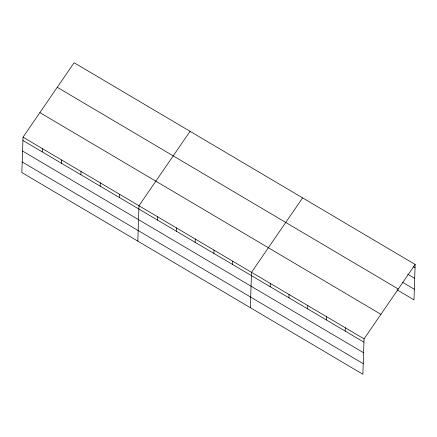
<?xml version="1.0" encoding="UTF-8"?>
<svg xmlns="http://www.w3.org/2000/svg" width="437" height="437" viewBox="0 0 437 437"><rect width="100%" height="100%" fill="white"/><g stroke="black" fill="none" stroke-linecap="round" stroke-linejoin="round"><path stroke-width="0.66" d="M23.024 137.163L21.85 172.549L362.885 374.263L364.059 338.877L415.15 264.451L74.115 62.737L23.024 137.163L364.059 338.877M42.242 151.89L42.351 148.591M61.568 163.323L61.677 160.024M80.889 174.751L80.998 171.451M100.215 186.184L100.324 182.885M119.541 197.611L119.651 194.312M137.802 241.131L138.977 205.745L190.068 131.319M157.626 220.139L157.735 216.839M176.379 231.233L176.488 227.934M195.137 242.327L195.246 239.028M213.895 253.422L214.004 250.122M232.653 264.516L232.763 261.217M250.341 307.697L251.515 272.311L302.606 197.885M270.164 286.705L270.274 283.405M288.923 297.799L289.032 294.5M307.681 308.893L307.79 305.594M326.434 319.988L326.543 316.688M345.192 331.082L345.301 327.783M415.15 264.451L413.976 299.837L396.976 289.786M413.282 266.707L415.041 267.75M407.655 274.179L414.691 278.336M402.603 282.313L414.325 289.25M57.252 87.296L398.293 289.01M39.882 112.599L380.917 314.312M22.915 140.463L363.95 342.176M22.566 151.049L363.6 352.763M22.2 161.963L363.234 363.677"/></g></svg>
